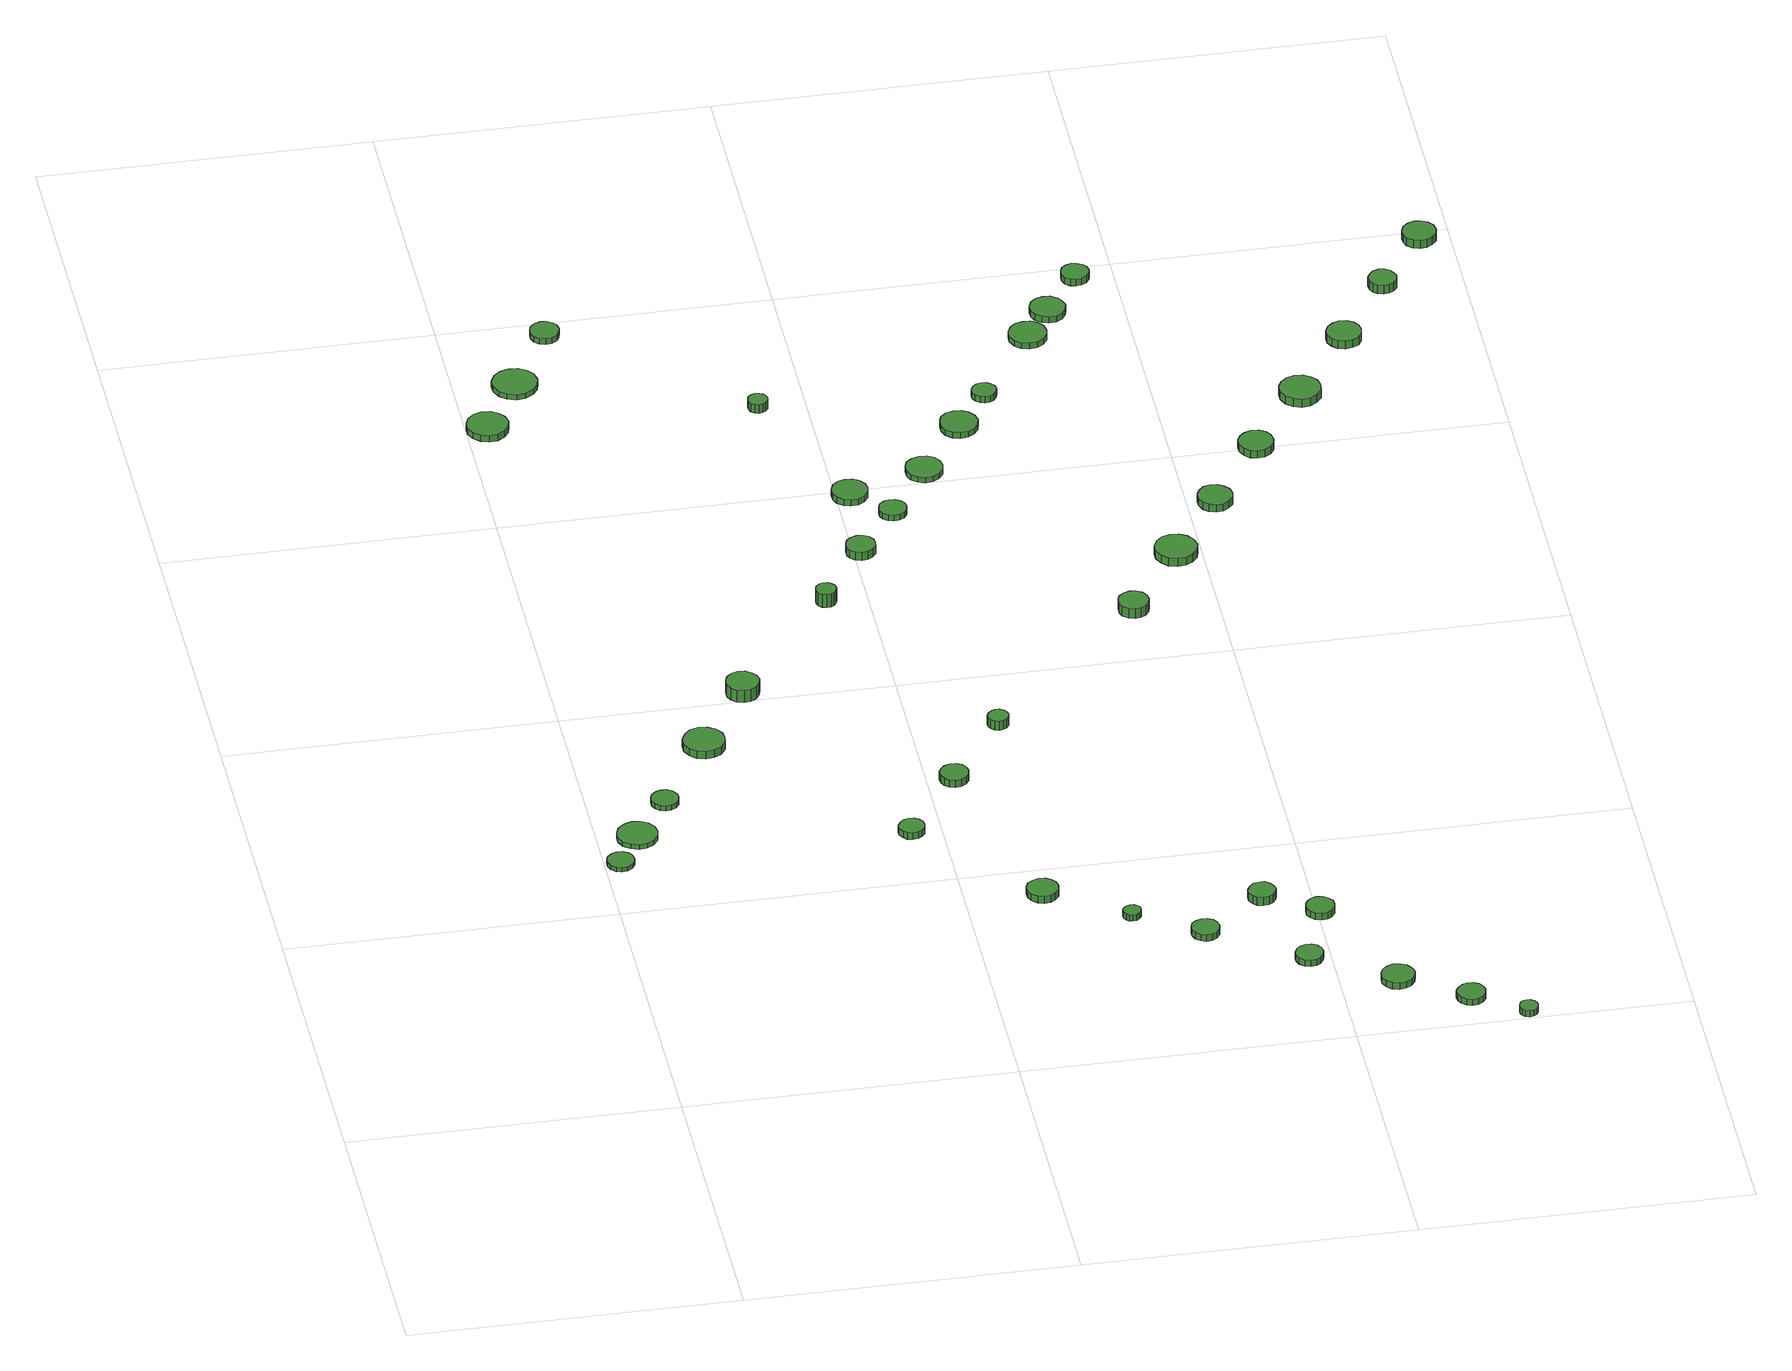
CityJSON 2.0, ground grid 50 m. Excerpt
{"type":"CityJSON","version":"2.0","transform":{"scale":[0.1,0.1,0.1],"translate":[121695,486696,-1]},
"CityObjects":{
"tree1":{"type":"SolitaryVegetationObject","attributes":{"function":"something"},"geometry":[{"type":"MultiSurface","lod":"1","boundaries":[[[0,1,2,3,4,5,6,7,8,9,10,11,12,13,14]],[[15,16,17,18,19,20,21,22,23,24,25,26,27,28,29]],[[0,29,28,1]],[[1,28,27,2]],[[2,27,26,3]],[[3,26,25,4]],[[4,25,24,5]],[[5,24,23,6]],[[6,23,22,7]],[[7,22,21,8]],[[8,21,20,9]],[[9,20,19,10]],[[10,19,18,11]],[[11,18,17,12]],[[12,17,16,13]],[[13,16,15,14]],[[14,15,29,0]]]}]},
"tree2":{"type":"SolitaryVegetationObject","attributes":{"function":"something"},"geometry":[{"type":"MultiSurface","lod":"1","boundaries":[[[30,31,32,33,34,35,36,37,38,39,40,41,42,43,44]],[[45,46,47,48,49,50,51,52,53,54,55,56,57,58,59]],[[30,59,58,31]],[[31,58,57,32]],[[32,57,56,33]],[[33,56,55,34]],[[34,55,54,35]],[[35,54,53,36]],[[36,53,52,37]],[[37,52,51,38]],[[38,51,50,39]],[[39,50,49,40]],[[40,49,48,41]],[[41,48,47,42]],[[42,47,46,43]],[[43,46,45,44]],[[44,45,59,30]]]}]},
"tree3":{"type":"SolitaryVegetationObject","attributes":{"function":"something"},"geometry":[{"type":"MultiSurface","lod":"1","boundaries":[[[60,61,62,63,64,65,66,67,68,69,70,71,72,73,74]],[[75,76,77,78,79,80,81,82,83,84,85,86,87,88,89]],[[60,89,88,61]],[[61,88,87,62]],[[62,87,86,63]],[[63,86,85,64]],[[64,85,84,65]],[[65,84,83,66]],[[66,83,82,67]],[[67,82,81,68]],[[68,81,80,69]],[[69,80,79,70]],[[70,79,78,71]],[[71,78,77,72]],[[72,77,76,73]],[[73,76,75,74]],[[74,75,89,60]]]}]},
"tree4":{"type":"SolitaryVegetationObject","attributes":{"function":"something"},"geometry":[{"type":"MultiSurface","lod":"1","boundaries":[[[90,91,92,93,94,95,96,97,98,99,100,101,102,103,104]],[[105,106,107,108,109,110,111,112,113,114,115,116,117,118,119]],[[90,119,118,91]],[[91,118,117,92]],[[92,117,116,93]],[[93,116,115,94]],[[94,115,114,95]],[[95,114,113,96]],[[96,113,112,97]],[[97,112,111,98]],[[98,111,110,99]],[[99,110,109,100]],[[100,109,108,101]],[[101,108,107,102]],[[102,107,106,103]],[[103,106,105,104]],[[104,105,119,90]]]}]},
"tree5":{"type":"SolitaryVegetationObject","attributes":{"function":"something"},"geometry":[{"type":"MultiSurface","lod":"1","boundaries":[[[120,121,122,123,124,125,126,127,128,129,130,131,132,133,134]],[[135,136,137,138,139,140,141,142,143,144,145,146,147,148,149]],[[120,149,148,121]],[[121,148,147,122]],[[122,147,146,123]],[[123,146,145,124]],[[124,145,144,125]],[[125,144,143,126]],[[126,143,142,127]],[[127,142,141,128]],[[128,141,140,129]],[[129,140,139,130]],[[130,139,138,131]],[[131,138,137,132]],[[132,137,136,133]],[[133,136,135,134]],[[134,135,149,120]]]}]},
"tree6":{"type":"SolitaryVegetationObject","attributes":{"function":"something"},"geometry":[{"type":"MultiSurface","lod":"1","boundaries":[[[150,151,152,153,154,155,156,157,158,159,160,161,162,163,164]],[[165,166,167,168,169,170,171,172,173,174,175,176,177,178,179]],[[150,179,178,151]],[[151,178,177,152]],[[152,177,176,153]],[[153,176,175,154]],[[154,175,174,155]],[[155,174,173,156]],[[156,173,172,157]],[[157,172,171,158]],[[158,171,170,159]],[[159,170,169,160]],[[160,169,168,161]],[[161,168,167,162]],[[162,167,166,163]],[[163,166,165,164]],[[164,165,179,150]]]}]},
"tree7":{"type":"SolitaryVegetationObject","attributes":{"function":"something"},"geometry":[{"type":"MultiSurface","lod":"1","boundaries":[[[180,181,182,183,184,185,186,187,188,189,190,191,192,193,194]],[[195,196,197,198,199,200,201,202,203,204,205,206,207,208,209]],[[180,209,208,181]],[[181,208,207,182]],[[182,207,206,183]],[[183,206,205,184]],[[184,205,204,185]],[[185,204,203,186]],[[186,203,202,187]],[[187,202,201,188]],[[188,201,200,189]],[[189,200,199,190]],[[190,199,198,191]],[[191,198,197,192]],[[192,197,196,193]],[[193,196,195,194]],[[194,195,209,180]]]}]},
"tree8":{"type":"SolitaryVegetationObject","attributes":{"function":"something"},"geometry":[{"type":"MultiSurface","lod":"1","boundaries":[[[210,211,212,213,214,215,216,217,218,219,220,221,222,223,224]],[[225,226,227,228,229,230,231,232,233,234,235,236,237,238,239]],[[210,239,238,211]],[[211,238,237,212]],[[212,237,236,213]],[[213,236,235,214]],[[214,235,234,215]],[[215,234,233,216]],[[216,233,232,217]],[[217,232,231,218]],[[218,231,230,219]],[[219,230,229,220]],[[220,229,228,221]],[[221,228,227,222]],[[222,227,226,223]],[[223,226,225,224]],[[224,225,239,210]]]}]},
"tree9":{"type":"SolitaryVegetationObject","attributes":{"function":"something"},"geometry":[{"type":"MultiSurface","lod":"1","boundaries":[[[240,241,242,243,244,245,246,247,248,249,250,251,252,253,254]],[[255,256,257,258,259,260,261,262,263,264,265,266,267,268,269]],[[240,269,268,241]],[[241,268,267,242]],[[242,267,266,243]],[[243,266,265,244]],[[244,265,264,245]],[[245,264,263,246]],[[246,263,262,247]],[[247,262,261,248]],[[248,261,260,249]],[[249,260,259,250]],[[250,259,258,251]],[[251,258,257,252]],[[252,257,256,253]],[[253,256,255,254]],[[254,255,269,240]]]}]},
"tree10":{"type":"SolitaryVegetationObject","attributes":{"function":"something"},"geometry":[{"type":"MultiSurface","lod":"1","boundaries":[[[270,271,272,273,274,275,276,277,278,279,280,281,282,283,284]],[[285,286,287,288,289,290,291,292,293,294,295,296,297,298,299]],[[270,299,298,271]],[[271,298,297,272]],[[272,297,296,273]],[[273,296,295,274]],[[274,295,294,275]],[[275,294,293,276]],[[276,293,292,277]],[[277,292,291,278]],[[278,291,290,279]],[[279,290,289,280]],[[280,289,288,281]],[[281,288,287,282]],[[282,287,286,283]],[[283,286,285,284]],[[284,285,299,270]]]}]},
"tree11":{"type":"SolitaryVegetationObject","attributes":{"function":"something"},"geometry":[{"type":"MultiSurface","lod":"1","boundaries":[[[300,301,302,303,304,305,306,307,308,309,310,311,312,313,314]],[[315,316,317,318,319,320,321,322,323,324,325,326,327,328,329]],[[300,329,328,301]],[[301,328,327,302]],[[302,327,326,303]],[[303,326,325,304]],[[304,325,324,305]],[[305,324,323,306]],[[306,323,322,307]],[[307,322,321,308]],[[308,321,320,309]],[[309,320,319,310]],[[310,319,318,311]],[[311,318,317,312]],[[312,317,316,313]],[[313,316,315,314]],[[314,315,329,300]]]}]},
"tree12":{"type":"SolitaryVegetationObject","attributes":{"function":"something"},"geometry":[{"type":"MultiSurface","lod":"1","boundaries":[[[330,331,332,333,334,335,336,337,338,339,340,341,342,343,344]],[[345,346,347,348,349,350,351,352,353,354,355,356,357,358,359]],[[330,359,358,331]],[[331,358,357,332]],[[332,357,356,333]],[[333,356,355,334]],[[334,355,354,335]],[[335,354,353,336]],[[336,353,352,337]],[[337,352,351,338]],[[338,351,350,339]],[[339,350,349,340]],[[340,349,348,341]],[[341,348,347,342]],[[342,347,346,343]],[[343,346,345,344]],[[344,345,359,330]]]}]},
"tree13":{"type":"SolitaryVegetationObject","attributes":{"function":"something"},"geometry":[{"type":"MultiSurface","lod":"1","boundaries":[[[360,361,362,363,364,365,366,367,368,369,370,371,372,373,374]],[[375,376,377,378,379,380,381,382,383,384,385,386,387,388,389]],[[360,389,388,361]],[[361,388,387,362]],[[362,387,386,363]],[[363,386,385,364]],[[364,385,384,365]],[[365,384,383,366]],[[366,383,382,367]],[[367,382,381,368]],[[368,381,380,369]],[[369,380,379,370]],[[370,379,378,371]],[[371,378,377,372]],[[372,377,376,373]],[[373,376,375,374]],[[374,375,389,360]]]}]},
"tree14":{"type":"SolitaryVegetationObject","attributes":{"function":"something"},"geometry":[{"type":"MultiSurface","lod":"1","boundaries":[[[390,391,392,393,394,395,396,397,398,399,400,401,402,403,404]],[[405,406,407,408,409,410,411,412,413,414,415,416,417,418,419]],[[390,419,418,391]],[[391,418,417,392]],[[392,417,416,393]],[[393,416,415,394]],[[394,415,414,395]],[[395,414,413,396]],[[396,413,412,397]],[[397,412,411,398]],[[398,411,410,399]],[[399,410,409,400]],[[400,409,408,401]],[[401,408,407,402]],[[402,407,406,403]],[[403,406,405,404]],[[404,405,419,390]]]}]},
"tree15":{"type":"SolitaryVegetationObject","attributes":{"function":"something"},"geometry":[{"type":"MultiSurface","lod":"1","boundaries":[[[420,421,422,423,424,425,426,427,428,429,430,431,432,433,434]],[[435,436,437,438,439,440,441,442,443,444,445,446,447,448,449]],[[420,449,448,421]],[[421,448,447,422]],[[422,447,446,423]],[[423,446,445,424]],[[424,445,444,425]],[[425,444,443,426]],[[426,443,442,427]],[[427,442,441,428]],[[428,441,440,429]],[[429,440,439,430]],[[430,439,438,431]],[[431,438,437,432]],[[432,437,436,433]],[[433,436,435,434]],[[434,435,449,420]]]}]},
"tree16":{"type":"SolitaryVegetationObject","attributes":{"function":"something"},"geometry":[{"type":"MultiSurface","lod":"1","boundaries":[[[450,451,452,453,454,455,456,457,458,459,460,461,462,463,464]],[[465,466,467,468,469,470,471,472,473,474,475,476,477,478,479]],[[450,479,478,451]],[[451,478,477,452]],[[452,477,476,453]],[[453,476,475,454]],[[454,475,474,455]],[[455,474,473,456]],[[456,473,472,457]],[[457,472,471,458]],[[458,471,470,459]],[[459,470,469,460]],[[460,469,468,461]],[[461,468,467,462]],[[462,467,466,463]],[[463,466,465,464]],[[464,465,479,450]]]}]},
"tree17":{"type":"SolitaryVegetationObject","attributes":{"function":"something"},"geometry":[{"type":"MultiSurface","lod":"1","boundaries":[[[480,481,482,483,484,485,486,487,488,489,490,491,492,493,494]],[[495,496,497,498,499,500,501,502,503,504,505,506,507,508,509]],[[480,509,508,481]],[[481,508,507,482]],[[482,507,506,483]],[[483,506,505,484]],[[484,505,504,485]],[[485,504,503,486]],[[486,503,502,487]],[[487,502,501,488]],[[488,501,500,489]],[[489,500,499,490]],[[490,499,498,491]],[[491,498,497,492]],[[492,497,496,493]],[[493,496,495,494]],[[494,495,509,480]]]}]},
"tree18":{"type":"SolitaryVegetationObject","attributes":{"function":"something"},"geometry":[{"type":"MultiSurface","lod":"1","boundaries":[[[510,511,512,513,514,515,516,517,518,519,520,521,522,523,524]],[[525,526,527,528,529,530,531,532,533,534,535,536,537,538,539]],[[510,539,538,511]],[[511,538,537,512]],[[512,537,536,513]],[[513,536,535,514]],[[514,535,534,515]],[[515,534,533,516]],[[516,533,532,517]],[[517,532,531,518]],[[518,531,530,519]],[[519,530,529,520]],[[520,529,528,521]],[[521,528,527,522]],[[522,527,526,523]],[[523,526,525,524]],[[524,525,539,510]]]}]},
"tree19":{"type":"SolitaryVegetationObject","attributes":{"function":"something"},"geometry":[{"type":"MultiSurface","lod":"1","boundaries":[[[540,541,542,543,544,545,546,547,548,549,550,551,552,553,554]],[[555,556,557,558,559,560,561,562,563,564,565,566,567,568,569]],[[540,569,568,541]],[[541,568,567,542]],[[542,567,566,543]],[[543,566,565,544]],[[544,565,564,545]],[[545,564,563,546]],[[546,563,562,547]],[[547,562,561,548]],[[548,561,560,549]],[[549,560,559,550]],[[550,559,558,551]],[[551,558,557,552]],[[552,557,556,553]],[[553,556,555,554]],[[554,555,569,540]]]}]},
"tree20":{"type":"SolitaryVegetationObject","attributes":{"function":"something"},"geometry":[{"type":"MultiSurface","lod":"1","boundaries":[[[570,571,572,573,574,575,576,577,578,579,580,581,582,583,584]],[[585,586,587,588,589,590,591,592,593,594,595,596,597,598,599]],[[570,599,598,571]],[[571,598,597,572]],[[572,597,596,573]],[[573,596,595,574]],[[574,595,594,575]],[[575,594,593,576]],[[576,593,592,577]],[[577,592,591,578]],[[578,591,590,579]],[[579,590,589,580]],[[580,589,588,581]],[[581,588,587,582]],[[582,587,586,583]],[[583,586,585,584]],[[584,585,599,570]]]}]},
"tree21":{"type":"SolitaryVegetationObject","attributes":{"function":"something"},"geometry":[{"type":"MultiSurface","lod":"1","boundaries":[[[600,601,602,603,604,605,606,607,608,609,610,611,612,613,614]],[[615,616,617,618,619,620,621,622,623,624,625,626,627,628,629]],[[600,629,628,601]],[[601,628,627,602]],[[602,627,626,603]],[[603,626,625,604]],[[604,625,624,605]],[[605,624,623,606]],[[606,623,622,607]],[[607,622,621,608]],[[608,621,620,609]],[[609,620,619,610]],[[610,619,618,611]],[[611,618,617,612]],[[612,617,616,613]],[[613,616,615,614]],[[614,615,629,600]]]}]},
"tree22":{"type":"SolitaryVegetationObject","attributes":{"function":"something"},"geometry":[{"type":"MultiSurface","lod":"1","boundaries":[[[630,631,632,633,634,635,636,637,638,639,640,641,642,643,644]],[[645,646,647,648,649,650,651,652,653,654,655,656,657,658,659]],[[630,659,658,631]],[[631,658,657,632]],[[632,657,656,633]],[[633,656,655,634]],[[634,655,654,635]],[[635,654,653,636]],[[636,653,652,637]],[[637,652,651,638]],[[638,651,650,639]],[[639,650,649,640]],[[640,649,648,641]],[[641,648,647,642]],[[642,647,646,643]],[[643,646,645,644]],[[644,645,659,630]]]}]},
"tree23":{"type":"SolitaryVegetationObject","attributes":{"function":"something"},"geometry":[{"type":"MultiSurface","lod":"1","boundaries":[[[660,661,662,663,664,665,666,667,668,669,670,671,672,673,674]],[[675,676,677,678,679,680,681,682,683,684,685,686,687,688,689]],[[660,689,688,661]],[[661,688,687,662]],[[662,687,686,663]],[[663,686,685,664]],[[664,685,684,665]],[[665,684,683,666]],[[666,683,682,667]],[[667,682,681,668]],[[668,681,680,669]],[[669,680,679,670]],[[670,679,678,671]],[[671,678,677,672]],[[672,677,676,673]],[[673,676,675,674]],[[674,675,689,660]]]}]},
"tree24":{"type":"SolitaryVegetationObject","attributes":{"function":"something"},"geometry":[{"type":"MultiSurface","lod":"1","boundaries":[[[690,691,692,693,694,695,696,697,698,699,700,701,702,703,704]],[[705,706,707,708,709,710,711,712,713,714,715,716,717,718,719]],[[690,719,718,691]],[[691,718,717,692]],[[692,717,716,693]],[[693,716,715,694]],[[694,715,714,695]],[[695,714,713,696]],[[696,713,712,697]],[[697,712,711,698]],[[698,711,710,699]],[[699,710,709,700]],[[700,709,708,701]],[[701,708,707,702]],[[702,707,706,703]],[[703,706,705,704]],[[704,705,719,690]]]}]},
"tree25":{"type":"SolitaryVegetationObject","attributes":{"function":"something"},"geometry":[{"type":"MultiSurface","lod":"1","boundaries":[[[720,721,722,723,724,725,726,727,728,729,730,731,732,733,734]],[[735,736,737,738,739,740,741,742,743,744,745,746,747,748,749]],[[720,749,748,721]],[[721,748,747,722]],[[722,747,746,723]],[[723,746,745,724]],[[724,745,744,725]],[[725,744,743,726]],[[726,743,742,727]],[[727,742,741,728]],[[728,741,740,729]],[[729,740,739,730]],[[730,739,738,731]],[[731,738,737,732]],[[732,737,736,733]],[[733,736,735,734]],[[734,735,749,720]]]}]},
"tree26":{"type":"SolitaryVegetationObject","attributes":{"function":"something"},"geometry":[{"type":"MultiSurface","lod":"1","boundaries":[[[750,751,752,753,754,755,756,757,758,759,760,761,762,763,764]],[[765,766,767,768,769,770,771,772,773,774,775,776,777,778,779]],[[750,779,778,751]],[[751,778,777,752]],[[752,777,776,753]],[[753,776,775,754]],[[754,775,774,755]],[[755,774,773,756]],[[756,773,772,757]],[[757,772,771,758]],[[758,771,770,759]],[[759,770,769,760]],[[760,769,768,761]],[[761,768,767,762]],[[762,767,766,763]],[[763,766,765,764]],[[764,765,779,750]]]}]},
"tree27":{"type":"SolitaryVegetationObject","attributes":{"function":"something"},"geometry":[{"type":"MultiSurface","lod":"1","boundaries":[[[780,781,782,783,784,785,786,787,788,789,790,791,792,793,794]],[[795,796,797,798,799,800,801,802,803,804,805,806,807,808,809]],[[780,809,808,781]],[[781,808,807,782]],[[782,807,806,783]],[[783,806,805,784]],[[784,805,804,785]],[[785,804,803,786]],[[786,803,802,787]],[[787,802,801,788]],[[788,801,800,789]],[[789,800,799,790]],[[790,799,798,791]],[[791,798,797,792]],[[792,797,796,793]],[[793,796,795,794]],[[794,795,809,780]]]}]},
"tree28":{"type":"SolitaryVegetationObject","attributes":{"function":"something"},"geometry":[{"type":"MultiSurface","lod":"1","boundaries":[[[810,811,812,813,814,815,816,817,818,819,820,821,822,823,824]],[[825,826,827,828,829,830,831,832,833,834,835,836,837,838,839]],[[810,839,838,811]],[[811,838,837,812]],[[812,837,836,813]],[[813,836,835,814]],[[814,835,834,815]],[[815,834,833,816]],[[816,833,832,817]],[[817,832,831,818]],[[818,831,830,819]],[[819,830,829,820]],[[820,829,828,821]],[[821,828,827,822]],[[822,827,826,823]],[[823,826,825,824]],[[824,825,839,810]]]}]},
"tree29":{"type":"SolitaryVegetationObject","attributes":{"function":"something"},"geometry":[{"type":"MultiSurface","lod":"1","boundaries":[[[840,841,842,843,844,845,846,847,848,849,850,851,852,853,854]],[[855,856,857,858,859,860,861,862,863,864,865,866,867,868,869]],[[840,869,868,841]],[[841,868,867,842]],[[842,867,866,843]],[[843,866,865,844]],[[844,865,864,845]],[[845,864,863,846]],[[846,863,862,847]],[[847,862,861,848]],[[848,861,860,849]],[[849,860,859,850]],[[850,859,858,851]],[[851,858,857,852]],[[852,857,856,853]],[[853,856,855,854]],[[854,855,869,840]]]}]},
"tree30":{"type":"SolitaryVegetationObject","attributes":{"function":"something"},"geometry":[{"type":"MultiSurface","lod":"1","boundaries":[[[870,871,872,873,874,875,876,877,878,879,880,881,882,883,884]],[[885,886,887,888,889,890,891,892,893,894,895,896,897,898,899]],[[870,899,898,871]],[[871,898,897,872]],[[872,897,896,873]],[[873,896,895,874]],[[874,895,894,875]],[[875,894,893,876]],[[876,893,892,877]],[[877,892,891,878]],[[878,891,890,879]],[[879,890,889,880]],[[880,889,888,881]],[[881,888,887,882]],[[882,887,886,883]],[[883,886,885,884]],[[884,885,899,870]]]}]},
"tree31":{"type":"SolitaryVegetationObject","attributes":{"function":"something"},"geometry":[{"type":"MultiSurface","lod":"1","boundaries":[[[900,901,902,903,904,905,906,907,908,909,910,911,912,913,914]],[[915,916,917,918,919,920,921,922,923,924,925,926,927,928,929]],[[900,929,928,901]],[[901,928,927,902]],[[902,927,926,903]],[[903,926,925,904]],[[904,925,924,905]],[[905,924,923,906]],[[906,923,922,907]],[[907,922,921,908]],[[908,921,920,909]],[[909,920,919,910]],[[910,919,918,911]],[[911,918,917,912]],[[912,917,916,913]],[[913,916,915,914]],[[914,915,929,900]]]}]},
"tree32":{"type":"SolitaryVegetationObject","attributes":{"function":"something"},"geometry":[{"type":"MultiSurface","lod":"1","boundaries":[[[930,931,932,933,934,935,936,937,938,939,940,941,942,943,944]],[[945,946,947,948,949,950,951,952,953,954,955,956,957,958,959]],[[930,959,958,931]],[[931,958,957,932]],[[932,957,956,933]],[[933,956,955,934]],[[934,955,954,935]],[[935,954,953,936]],[[936,953,952,937]],[[937,952,951,938]],[[938,951,950,939]],[[939,950,949,940]],[[940,949,948,941]],[[941,948,947,942]],[[942,947,946,943]],[[943,946,945,944]],[[944,945,959,930]]]}]},
"tree33":{"type":"SolitaryVegetationObject","attributes":{"function":"something"},"geometry":[{"type":"MultiSurface","lod":"1","boundaries":[[[960,961,962,963,964,965,966,967,968,969,970,971,972,973,974]],[[975,976,977,978,979,980,981,982,983,984,985,986,987,988,989]],[[960,989,988,961]],[[961,988,987,962]],[[962,987,986,963]],[[963,986,985,964]],[[964,985,984,965]],[[965,984,983,966]],[[966,983,982,967]],[[967,982,981,968]],[[968,981,980,969]],[[969,980,979,970]],[[970,979,978,971]],[[971,978,977,972]],[[972,977,976,973]],[[973,976,975,974]],[[974,975,989,960]]]}]},
"tree34":{"type":"SolitaryVegetationObject","attributes":{"function":"something"},"geometry":[{"type":"MultiSurface","lod":"1","boundaries":[[[990,991,992,993,994,995,996,997,998,999,1000,1001,1002,1003,1004]],[[1005,1006,1007,1008,1009,1010,1011,1012,1013,1014,1015,1016,1017,1018,1019]],[[990,1019,1018,991]],[[991,1018,1017,992]],[[992,1017,1016,993]],[[993,1016,1015,994]],[[994,1015,1014,995]],[[995,1014,1013,996]],[[996,1013,1012,997]],[[997,1012,1011,998]],[[998,1011,1010,999]],[[999,1010,1009,1000]],[[1000,1009,1008,1001]],[[1001,1008,1007,1002]],[[1002,1007,1006,1003]],[[1003,1006,1005,1004]],[[1004,1005,1019,990]]]}]},
"tree35":{"type":"SolitaryVegetationObject","attributes":{"function":"something"},"geometry":[{"type":"MultiSurface","lod":"1","boundaries":[[[1020,1021,1022,1023,1024,1025,1026,1027,1028,1029,1030,1031,1032,1033,1034]],[[1035,1036,1037,1038,1039,1040,1041,1042,1043,1044,1045,1046,1047,1048,1049]],[[1020,1049,1048,1021]],[[1021,1048,1047,1022]],[[1022,1047,1046,1023]],[[1023,1046,1045,1024]],[[1024,1045,1044,1025]],[[1025,1044,1043,1026]],[[1026,1043,1042,1027]],[[1027,1042,1041,1028]],[[1028,1041,1040,1029]],[[1029,1040,1039,1030]],[[1030,1039,1038,1031]],[[1031,1038,1037,1032]],[[1032,1037,1036,1033]],[[1033,1036,1035,1034]],[[1034,1035,1049,1020]]]}]},
"tree36":{"type":"SolitaryVegetationObject","attributes":{"function":"something"},"geometry":[{"type":"MultiSurface","lod":"1","boundaries":[[[1050,1051,1052,1053,1054,1055,1056,1057,1058,1059,1060,1061,1062,1063,1064]],[[1065,1066,1067,1068,1069,1070,1071,1072,1073,1074,1075,1076,1077,1078,1079]],[[1050,1079,1078,1051]],[[1051,1078,1077,1052]],[[1052,1077,1076,1053]],[[1053,1076,1075,1054]],[[1054,1075,1074,1055]],[[1055,1074,1073,1056]],[[1056,1073,1072,1057]],[[1057,1072,1071,1058]],[[1058,1071,1070,1059]],[[1059,1070,1069,1060]],[[1060,1069,1068,1061]],[[1061,1068,1067,1062]],[[1062,1067,1066,1063]],[[1063,1066,1065,1064]],[[1064,1065,1079,1050]]]}]},
"tree37":{"type":"SolitaryVegetationObject","attributes":{"function":"something"},"geometry":[{"type":"MultiSurface","lod":"1","boundaries":[[[1080,1081,1082,1083,1084,1085,1086,1087,1088,1089,1090,1091,1092,1093,1094]],[[1095,1096,1097,1098,1099,1100,1101,1102,1103,1104,1105,1106,1107,1108,1109]],[[1080,1109,1108,1081]],[[1081,1108,1107,1082]],[[1082,1107,1106,1083]],[[1083,1106,1105,1084]],[[1084,1105,1104,1085]],[[1085,1104,1103,1086]],[[1086,1103,1102,1087]],[[1087,1102,1101,1088]],[[1088,1101,1100,1089]],[[1089,1100,1099,1090]],[[1090,1099,1098,1091]],[[1091,1098,1097,1092]],[[1092,1097,1096,1093]],[[1093,1096,1095,1094]],[[1094,1095,1109,1080]]]}]},
"tree38":{"type":"SolitaryVegetationObject","attributes":{"function":"something"},"geometry":[{"type":"MultiSurface","lod":"1","boundaries":[[[1110,1111,1112,1113,1114,1115,1116,1117,1118,1119,1120,1121,1122,1123,1124]],[[1125,1126,1127,1128,1129,1130,1131,1132,1133,1134,1135,1136,1137,1138,1139]],[[1110,1139,1138,1111]],[[1111,1138,1137,1112]],[[1112,1137,1136,1113]],[[1113,1136,1135,1114]],[[1114,1135,1134,1115]],[[1115,1134,1133,1116]],[[1116,1133,1132,1117]],[[1117,1132,1131,1118]],[[1118,1131,1130,1119]],[[1119,1130,1129,1120]],[[1120,1129,1128,1121]],[[1121,1128,1127,1122]],[[1122,1127,1126,1123]],[[1123,1126,1125,1124]],[[1124,1125,1139,1110]]]}]},
"tree39":{"type":"SolitaryVegetationObject","attributes":{"function":"something"},"geometry":[{"type":"MultiSurface","lod":"1","boundaries":[[[1140,1141,1142,1143,1144,1145,1146,1147,1148,1149,1150,1151,1152,1153,1154]],[[1155,1156,1157,1158,1159,1160,1161,1162,1163,1164,1165,1166,1167,1168,1169]],[[1140,1169,1168,1141]],[[1141,1168,1167,1142]],[[1142,1167,1166,1143]],[[1143,1166,1165,1144]],[[1144,1165,1164,1145]],[[1145,1164,1163,1146]],[[1146,1163,1162,1147]],[[1147,1162,1161,1148]],[[1148,1161,1160,1149]],[[1149,1160,1159,1150]],[[1150,1159,1158,1151]],[[1151,1158,1157,1152]],[[1152,1157,1156,1153]],[[1153,1156,1155,1154]],[[1154,1155,1169,1140]]]}]}
},
"vertices":[
[44,622,15],[42,631,15],[37,638,15],[30,642,15],[21,643,15],[13,640,15],[6,634,15],[3,626,15],[3,618,15],[6,610,15],[13,604,15],[21,601,15],[30,602,15],[37,607,15],[42,614,15],[42,614,8],[37,607,8],[30,602,8],[21,601,8],[13,604,8],[6,610,8],[3,618,8],[3,626,8],[6,634,8],[13,640,8],[21,643,8],[30,642,8],[37,638,8],[42,631,8],[44,622,8],
[89,683,16],[87,695,16],[79,706,16],[68,712,16],[56,713,16],[44,709,16],[34,701,16],[29,689,16],[29,677,16],[34,665,16],[44,657,16],[56,653,16],[68,654,16],[79,660,16],[87,671,16],[87,671,8],[79,660,8],[68,654,8],[56,653,8],[44,657,8],[34,665,8],[29,677,8],[29,689,8],[34,701,8],[44,709,8],[56,713,8],[68,712,8],[79,706,8],[87,695,8],[89,683,8],
[135,763,17],[133,771,17],[128,778,17],[120,783,17],[112,783,17],[104,781,17],[97,775,17],[94,767,17],[94,758,17],[97,751,17],[104,745,17],[112,742,17],[120,743,17],[128,747,17],[133,754,17],[133,754,8],[128,747,8],[120,743,8],[112,742,8],[104,745,8],[97,751,8],[94,758,8],[94,767,8],[97,775,8],[104,781,8],[112,783,8],[120,783,8],[128,778,8],[133,771,8],[135,763,8],
[227,894,21],[225,906,21],[217,917,21],[206,923,21],[193,925,21],[180,921,21],[171,912,21],[165,900,21],[165,887,21],[171,875,21],[180,866,21],[193,862,21],[206,864,21],[217,870,21],[225,881,21],[225,881,8],[217,870,8],[206,864,8],[193,862,8],[180,866,8],[171,875,8],[165,887,8],[165,900,8],[171,912,8],[180,921,8],[193,925,8],[206,923,8],[217,917,8],[225,906,8],[227,894,8],
[63,1747,17],[60,1760,17],[52,1770,17],[41,1777,17],[28,1778,17],[16,1774,17],[6,1765,17],[1,1753,17],[1,1740,17],[6,1729,17],[16,1720,17],[28,1716,17],[41,1717,17],[52,1724,17],[60,1734,17],[60,1734,6],[52,1724,6],[41,1717,6],[28,1716,6],[16,1720,6],[6,1729,6],[1,1740,6],[1,1753,6],[6,1765,6],[16,1774,6],[28,1778,6],[41,1777,6],[52,1770,6],[60,1760,6],[63,1747,6],
[302,1020,28],[299,1030,28],[293,1038,28],[284,1044,28],[274,1045,28],[264,1042,28],[256,1035,28],[252,1025,28],[252,1015,28],[256,1005,28],[264,998,28],[274,995,28],[284,996,28],[293,1001,28],[299,1010,28],[299,1010,7],[293,1001,7],[284,996,7],[274,995,7],[264,998,7],[256,1005,7],[252,1015,7],[252,1025,7],[256,1035,7],[264,1042,7],[274,1045,7],[284,1044,7],[293,1038,7],[299,1030,7],[302,1020,7],
[474,626,19],[473,634,19],[468,640,19],[461,644,19],[453,645,19],[445,642,19],[440,637,19],[436,630,19],[436,622,19],[440,615,19],[445,609,19],[453,607,19],[461,608,19],[468,612,19],[473,618,19],[473,618,7],[468,612,7],[461,608,7],[453,607,7],[445,609,7],[440,615,7],[436,622,7],[436,630,7],[440,637,7],[445,642,7],[453,645,7],[461,644,7],[468,640,7],[473,634,7],[474,626,7],
[124,1848,15],[121,1862,15],[113,1873,15],[100,1880,15],[87,1881,15],[73,1877,15],[63,1868,15],[57,1855,15],[57,1841,15],[63,1828,15],[73,1819,15],[87,1814,15],[100,1816,15],[113,1823,15],[121,1834,15],[121,1834,6],[113,1823,6],[100,1816,6],[87,1814,6],[73,1819,6],[63,1828,6],[57,1841,6],[57,1855,6],[63,1868,6],[73,1877,6],[87,1881,6],[100,1880,6],[113,1873,6],[121,1862,6],[124,1848,6],
[638,437,19],[636,446,19],[630,454,19],[622,459,19],[612,460,19],[603,457,19],[595,451,19],[591,442,19],[591,432,19],[595,423,19],[603,416,19],[612,413,19],[622,414,19],[630,419,19],[636,427,19],[636,427,7],[630,419,7],[622,414,7],[612,413,7],[603,416,7],[595,423,7],[591,432,7],[591,442,7],[595,451,7],[603,457,7],[612,460,7],[622,459,7],[630,454,7],[636,446,7],[638,437,7],
[178,1968,16],[176,1977,16],[171,1984,16],[163,1989,16],[154,1990,16],[145,1987,16],[138,1981,16],[135,1972,16],[135,1963,16],[138,1955,16],[145,1948,16],[154,1946,16],[163,1946,16],[171,1951,16],[176,1959,16],[176,1959,6],[171,1951,6],[163,1946,6],[154,1946,6],[145,1948,6],[138,1955,6],[135,1963,6],[135,1972,6],[138,1981,6],[145,1987,6],[154,1990,6],[163,1989,6],[171,1984,6],[176,1977,6],[178,1968,6],
[562,748,20],[560,756,20],[555,764,20],[547,768,20],[538,769,20],[529,766,20],[523,760,20],[519,752,20],[519,743,20],[523,735,20],[529,729,20],[538,726,20],[547,727,20],[555,732,20],[560,739,20],[560,739,7],[555,732,7],[547,727,7],[538,726,7],[529,729,7],[523,735,7],[519,743,7],[519,752,7],[523,760,7],[529,766,7],[538,769,7],[547,768,7],[555,764,7],[560,756,7],[562,748,7],
[454,1227,30],[452,1233,30],[448,1238,30],[443,1242,30],[436,1242,30],[430,1240,30],[425,1236,30],[423,1230,30],[423,1224,30],[425,1218,30],[430,1213,30],[436,1211,30],[443,1212,30],[448,1215,30],[452,1220,30],[452,1220,7],[448,1215,7],[443,1212,7],[436,1211,7],[430,1213,7],[425,1218,7],[423,1224,7],[423,1230,7],[425,1236,7],[430,1240,7],[436,1242,7],[443,1242,7],[448,1238,7],[452,1233,7],[454,1227,7],
[746,357,19],[745,362,19],[741,367,19],[737,370,19],[731,370,19],[726,368,19],[722,365,19],[719,360,19],[719,354,19],[722,349,19],[726,345,19],[731,344,19],[737,344,19],[741,347,19],[745,352,19],[745,352,8],[741,347,8],[737,344,8],[731,344,8],[726,345,8],[722,349,8],[719,354,8],[719,360,8],[722,365,8],[726,368,8],[731,370,8],[737,370,8],[741,367,8],[745,362,8],[746,357,8],
[644,874,23],[643,880,23],[639,886,23],[633,889,23],[627,889,23],[621,887,23],[616,883,23],[613,877,23],[613,871,23],[616,865,23],[621,860,23],[627,858,23],[633,859,23],[639,862,23],[643,868,23],[643,868,7],[639,862,7],[633,859,7],[627,858,7],[621,860,7],[616,865,7],[613,871,7],[613,877,7],[616,883,7],[621,887,7],[627,889,7],[633,889,7],[639,886,7],[643,880,7],[644,874,7],
[532,1342,21],[531,1351,21],[525,1359,21],[517,1363,21],[508,1364,21],[499,1361,21],[492,1355,21],[489,1347,21],[489,1337,21],[492,1329,21],[499,1323,21],[508,1320,21],[517,1321,21],[525,1326,21],[531,1333,21],[531,1333,7],[525,1326,7],[517,1321,7],[508,1320,7],[499,1323,7],[492,1329,7],[489,1337,7],[489,1347,7],[492,1355,7],[499,1361,7],[508,1364,7],[517,1363,7],[525,1359,7],[531,1351,7],[532,1342,7],
[851,295,19],[849,304,19],[844,311,19],[836,315,19],[827,316,19],[819,313,19],[812,308,19],[809,299,19],[809,291,19],[812,283,19],[819,277,19],[827,274,19],[836,275,19],[844,279,19],[849,287,19],[849,287,8],[844,279,8],[836,275,8],[827,274,8],[819,277,8],[812,283,8],[809,291,8],[809,299,8],[812,308,8],[819,313,8],[827,316,8],[836,315,8],[844,311,8],[849,304,8],[851,295,8],
[444,1732,21],[443,1738,21],[439,1743,21],[434,1746,21],[428,1747,21],[422,1745,21],[417,1741,21],[415,1735,21],[415,1729,21],[417,1723,21],[422,1719,21],[428,1717,21],[434,1718,21],[439,1721,21],[443,1726,21],[443,1726,6],[439,1721,6],[434,1718,6],[428,1717,6],[422,1719,6],[417,1723,6],[415,1729,6],[415,1735,6],[417,1741,6],[422,1745,6],[428,1747,6],[434,1746,6],[439,1743,6],[443,1738,6],[444,1732,6],
[547,1486,18],[545,1496,18],[538,1506,18],[528,1511,18],[517,1512,18],[507,1509,18],[498,1501,18],[494,1491,18],[494,1480,18],[498,1470,18],[507,1462,18],[517,1459,18],[528,1460,18],[538,1466,18],[545,1475,18],[545,1475,7],[538,1466,7],[528,1460,7],[517,1459,7],[507,1462,7],[498,1470,7],[494,1480,7],[494,1491,7],[498,1501,7],[507,1509,7],[517,1512,7],[528,1511,7],[538,1506,7],[545,1496,7],[547,1486,7],
[595,1431,17],[593,1439,17],[588,1446,17],[581,1450,17],[572,1451,17],[564,1449,17],[557,1443,17],[554,1435,17],[554,1426,17],[557,1418,17],[564,1413,17],[572,1410,17],[581,1411,17],[588,1415,17],[593,1422,17],[593,1422,7],[588,1415,7],[581,1411,7],[572,1410,7],[564,1413,7],[557,1418,7],[554,1426,7],[554,1435,7],[557,1443,7],[564,1449,7],[572,1451,7],[581,1450,7],[588,1446,7],[593,1439,7],[595,1431,7],
[988,204,19],[986,213,19],[981,220,19],[974,224,19],[965,225,19],[957,222,19],[950,216,19],[947,208,19],[947,200,19],[950,192,19],[957,186,19],[965,183,19],[974,184,19],[981,188,19],[986,196,19],[986,196,8],[981,188,8],[974,184,8],[965,183,8],[957,186,8],[950,192,8],[947,200,8],[947,208,8],[950,216,8],[957,222,8],[965,225,8],[974,224,8],[981,220,8],[986,213,8],[988,204,8],
[948,370,21],[946,378,21],[941,385,21],[934,390,21],[925,390,21],[917,388,21],[911,382,21],[907,374,21],[907,366,21],[911,358,21],[917,352,21],[925,350,21],[934,351,21],[941,355,21],[946,362,21],[946,362,7],[941,355,7],[934,351,7],[925,350,7],[917,352,7],[911,358,7],[907,366,7],[907,374,7],[911,382,7],[917,388,7],[925,390,7],[934,390,7],[941,385,7],[946,378,7],[948,370,7],
[666,1527,15],[664,1538,15],[657,1548,15],[647,1554,15],[635,1555,15],[624,1551,15],[615,1544,15],[611,1533,15],[611,1521,15],[615,1510,15],[624,1503,15],[635,1499,15],[647,1500,15],[657,1506,15],[664,1516,15],[664,1516,6],[657,1506,6],[647,1500,6],[635,1499,6],[624,1503,6],[615,1510,6],[611,1521,6],[611,1533,6],[615,1544,6],[624,1551,6],[635,1555,6],[647,1554,6],[657,1548,6],[664,1538,6],[666,1527,6],
[1025,318,20],[1024,327,20],[1018,334,20],[1011,339,20],[1002,340,20],[993,337,20],[987,331,20],[983,323,20],[983,314,20],[987,306,20],[993,300,20],[1002,297,20],[1011,298,20],[1018,302,20],[1024,310,20],[1024,310,8],[1018,302,8],[1011,298,8],[1002,297,8],[993,300,8],[987,306,8],[983,314,8],[983,323,8],[987,331,8],[993,337,8],[1002,340,8],[1011,339,8],[1018,334,8],[1024,327,8],[1025,318,8],
[1110,128,19],[1107,138,19],[1101,146,19],[1092,151,19],[1082,153,19],[1072,149,19],[1064,142,19],[1060,133,19],[1060,122,19],[1064,113,19],[1072,106,19],[1082,103,19],[1092,104,19],[1101,109,19],[1107,117,19],[1107,117,8],[1101,109,8],[1092,104,8],[1082,103,8],[1072,106,8],[1064,113,8],[1060,122,8],[1060,133,8],[1064,142,8],[1072,149,8],[1082,153,8],[1092,151,8],[1101,146,8],[1107,138,8],[1110,128,8],
[737,1630,16],[734,1642,16],[727,1651,16],[717,1657,16],[705,1658,16],[694,1655,16],[685,1647,16],[681,1636,16],[681,1624,16],[685,1613,16],[694,1605,16],[705,1602,16],[717,1603,16],[727,1609,16],[734,1618,16],[734,1618,6],[727,1609,6],[717,1603,6],[705,1602,6],[694,1605,6],[685,1613,6],[681,1624,6],[681,1636,6],[685,1647,6],[694,1655,6],[705,1658,6],[717,1657,6],[727,1651,6],[734,1642,6],[737,1630,6],
[1203,65,19],[1201,73,19],[1196,81,19],[1188,85,19],[1179,86,19],[1171,83,19],[1164,77,19],[1160,69,19],[1160,60,19],[1164,52,19],[1171,46,19],[1179,43,19],[1188,44,19],[1196,49,19],[1201,56,19],[1201,56,8],[1196,49,8],[1188,44,8],[1179,43,8],[1171,46,8],[1164,52,8],[1160,60,8],[1160,69,8],[1164,77,8],[1171,83,8],[1179,86,8],[1188,85,8],[1196,81,8],[1201,73,8],[1203,65,8],
[898,1126,24],[896,1135,24],[891,1143,24],[882,1148,24],[873,1149,24],[864,1146,24],[856,1140,24],[853,1131,24],[853,1121,24],[856,1112,24],[864,1106,24],[873,1103,24],[882,1104,24],[891,1109,24],[896,1117,24],[896,1117,7],[891,1109,7],[882,1104,7],[873,1103,7],[864,1106,7],[856,1112,7],[853,1121,7],[853,1131,7],[856,1140,7],[864,1146,7],[873,1149,7],[882,1148,7],[891,1143,7],[896,1135,7],[898,1126,7],
[1271,14,19],[1270,20,19],[1267,24,19],[1262,27,19],[1256,28,19],[1250,26,19],[1246,22,19],[1244,17,19],[1244,11,19],[1246,6,19],[1250,2,19],[1256,0,19],[1262,1,19],[1267,4,19],[1270,8,19],[1270,8,8],[1267,4,8],[1262,1,8],[1256,0,8],[1250,2,8],[1246,6,8],[1244,11,8],[1244,17,8],[1246,22,8],[1250,26,8],[1256,28,8],[1262,27,8],[1267,24,8],[1270,20,8],[1271,14,8],
[778,1702,17],[776,1709,17],[771,1716,17],[765,1719,17],[757,1720,17],[750,1718,17],[744,1713,17],[741,1706,17],[741,1698,17],[744,1691,17],[750,1686,17],[757,1684,17],[765,1685,17],[771,1688,17],[776,1695,17],[776,1695,6],[771,1688,6],[765,1685,6],[757,1684,6],[750,1686,6],[744,1691,6],[741,1698,6],[741,1706,6],[744,1713,6],[750,1718,6],[757,1720,6],[765,1719,6],[771,1716,6],[776,1709,6],[778,1702,6],
[993,1253,21],[990,1266,21],[982,1277,21],[971,1283,21],[958,1285,21],[945,1281,21],[936,1272,21],[930,1260,21],[930,1247,21],[936,1235,21],[945,1226,21],[958,1222,21],[971,1223,21],[982,1230,21],[990,1240,21],[990,1240,7],[982,1230,7],[971,1223,7],[958,1222,7],[945,1226,7],[936,1235,7],[930,1247,7],[930,1260,7],[936,1272,7],[945,1281,7],[958,1285,7],[971,1283,7],[982,1277,7],[990,1266,7],[993,1253,7],
[876,1836,16],[874,1848,16],[867,1857,16],[857,1863,16],[845,1864,16],[834,1861,16],[825,1853,16],[820,1842,16],[820,1830,16],[825,1819,16],[834,1811,16],[845,1808,16],[857,1809,16],[867,1815,16],[874,1825,16],[874,1825,6],[867,1815,6],[857,1809,6],[845,1808,6],[834,1811,6],[825,1819,6],[820,1830,6],[820,1842,6],[825,1853,6],[834,1861,6],[845,1864,6],[857,1863,6],[867,1857,6],[874,1848,6],[876,1836,6],
[1067,1374,20],[1065,1385,20],[1058,1393,20],[1049,1399,20],[1038,1400,20],[1028,1397,20],[1020,1389,20],[1016,1380,20],[1016,1369,20],[1020,1359,20],[1028,1352,20],[1038,1348,20],[1049,1349,20],[1058,1355,20],[1065,1363,20],[1065,1363,7],[1058,1355,7],[1049,1349,7],[1038,1348,7],[1028,1352,7],[1020,1359,7],[1016,1369,7],[1016,1380,7],[1020,1389,7],[1028,1397,7],[1038,1400,7],[1049,1399,7],[1058,1393,7],[1065,1385,7],[1067,1374,7],
[915,1894,17],[912,1904,17],[906,1913,17],[896,1919,17],[885,1920,17],[875,1917,17],[866,1909,17],[862,1899,17],[862,1888,17],[866,1878,17],[875,1871,17],[885,1867,17],[896,1868,17],[906,1874,17],[912,1883,17],[912,1883,6],[906,1874,6],[896,1868,6],[885,1867,6],[875,1871,6],[866,1878,6],[862,1888,6],[862,1899,6],[866,1909,6],[875,1917,6],[885,1920,6],[896,1919,6],[906,1913,6],[912,1904,6],[915,1894,6],
[964,1973,18],[962,1982,18],[957,1989,18],[949,1993,18],[941,1994,18],[933,1991,18],[926,1986,18],[923,1978,18],[923,1969,18],[926,1961,18],[933,1955,18],[941,1953,18],[949,1954,18],[957,1958,18],[962,1965,18],[962,1965,6],[957,1958,6],[949,1954,6],[941,1953,6],[933,1955,6],[926,1961,6],[923,1969,6],[923,1978,6],[926,1986,6],[933,1991,6],[941,1994,6],[949,1993,6],[957,1989,6],[962,1982,6],[964,1973,6],
[1151,1500,19],[1149,1511,19],[1143,1520,19],[1133,1526,19],[1122,1527,19],[1112,1523,19],[1104,1516,19],[1099,1506,19],[1099,1495,19],[1104,1485,19],[1112,1477,19],[1122,1474,19],[1133,1475,19],[1143,1481,19],[1149,1490,19],[1149,1490,6],[1143,1481,6],[1133,1475,6],[1122,1474,6],[1112,1477,6],[1104,1485,6],[1099,1495,6],[1099,1506,6],[1104,1516,6],[1112,1523,6],[1122,1527,6],[1133,1526,6],[1143,1520,6],[1149,1511,6],[1151,1500,6],
[1243,1621,20],[1241,1634,20],[1233,1644,20],[1222,1651,20],[1209,1652,20],[1197,1648,20],[1187,1639,20],[1182,1628,20],[1182,1615,20],[1187,1603,20],[1197,1594,20],[1209,1590,20],[1222,1591,20],[1233,1598,20],[1241,1608,20],[1241,1608,6],[1233,1598,6],[1222,1591,6],[1209,1590,6],[1197,1594,6],[1187,1603,6],[1182,1615,6],[1182,1628,6],[1187,1639,6],[1197,1648,6],[1209,1652,6],[1222,1651,6],[1233,1644,6],[1241,1634,6],[1243,1621,6],
[1327,1751,20],[1325,1761,20],[1319,1770,20],[1309,1776,20],[1298,1777,20],[1288,1773,20],[1280,1766,20],[1275,1756,20],[1275,1745,20],[1280,1735,20],[1288,1728,20],[1298,1725,20],[1309,1726,20],[1319,1731,20],[1325,1740,20],[1325,1740,6],[1319,1731,6],[1309,1726,6],[1298,1725,6],[1288,1728,6],[1280,1735,6],[1275,1745,6],[1275,1756,6],[1280,1766,6],[1288,1773,6],[1298,1777,6],[1309,1776,6],[1319,1770,6],[1325,1761,6],[1327,1751,6],
[1402,1875,20],[1400,1883,20],[1395,1890,20],[1387,1895,20],[1379,1896,20],[1370,1893,20],[1364,1887,20],[1360,1879,20],[1360,1870,20],[1364,1862,20],[1370,1857,20],[1379,1854,20],[1387,1855,20],[1395,1859,20],[1400,1866,20],[1400,1866,5],[1395,1859,5],[1387,1855,5],[1379,1854,5],[1370,1857,5],[1364,1862,5],[1360,1870,5],[1360,1879,5],[1364,1887,5],[1370,1893,5],[1379,1896,5],[1387,1895,5],[1395,1890,5],[1400,1883,5],[1402,1875,5],
[1480,1982,20],[1478,1992,20],[1471,2001,20],[1462,2006,20],[1452,2007,20],[1442,2004,20],[1434,1997,20],[1430,1987,20],[1430,1977,20],[1434,1967,20],[1442,1960,20],[1452,1957,20],[1462,1958,20],[1471,1963,20],[1478,1972,20],[1478,1972,6],[1471,1963,6],[1462,1958,6],[1452,1957,6],[1442,1960,6],[1434,1967,6],[1430,1977,6],[1430,1987,6],[1434,1997,6],[1442,2004,6],[1452,2007,6],[1462,2006,6],[1471,2001,6],[1478,1992,6],[1480,1982,6]
]}
